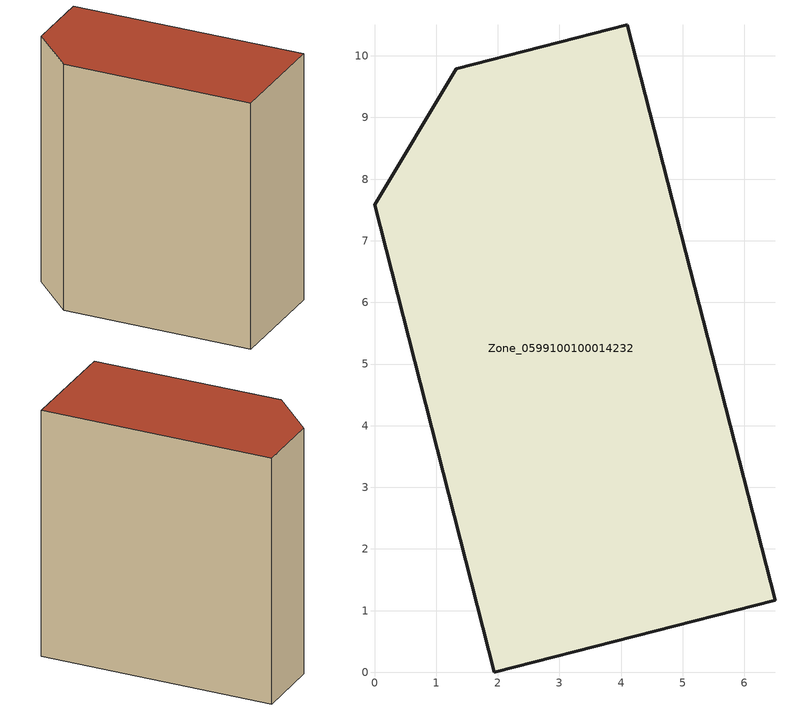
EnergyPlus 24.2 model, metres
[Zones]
Zone_0599100100014232
 floor ground (C_G): 4.1,10.51 6.5,1.17 1.94,0 0,7.58 1.33,9.79 z3.47
 wall outside (C_F): 1.94,0 6.5,1.17 4.1,10.51 1.33,9.79 0,7.58 1.94,0 z3.47:13.81
 roof outside (C_R): 6.5,1.17 4.1,10.51 1.33,9.79 0,7.58 1.94,0 z13.81
[BUILDING]
Pand.0599100100014232: North Axis=0; Terrain=City; Loads Convergence Tolerance Value=0.04; Temperature Convergence Tolerance Value=0.4; Solar Distribution=FullExterior; Maximum Number of Warmup Days=25; Minimum Number of Warmup Days=1
[Site:Location]
Rotterdam.The.Hague.AP_ZH_NLD Design_Conditions: Latitude=51.96; Longitude=4.45; Time Zone=1; Elevation=-4.5
[SITE:GROUNDTEMPERATURE:BUILDINGSURFACE]
18, 18, 18, 18, 18, 18, 18, 18, 18, 18, 18, 18
[MATERIAL] Thermal Absorptance=0.9; Solar Absorptance=0.7; Visible Absorptance=0.7
Name | Roughness | Thickness | Conductivity | Density | Specific Heat
G.TC.2015-2018 | MediumSmooth | 0.15 | 0.0428571 | 540 | 1210
F.TC.2015-2018 | Rough | 0.3 | 0.0666667 | 1920 | 840
R.TC.2015-2018 | MediumRough | 0.2 | 0.0333333 | 1500 | 1000
[CONSTRUCTION]
C_G: G.TC.2015-2018
C_F: F.TC.2015-2018
C_R: R.TC.2015-2018
[ZONE]
Zone_0599100100014232: Type=1; Multiplier=1; Ceiling Height=Autocalculate; Volume=Autocalculate; Floor Area=autocalculate; Part of Total Floor Area=Yes
[ZONEINFILTRATION:DESIGNFLOWRATE]
Infil_Zone_0599100100014232: Zone or ZoneList or Space or SpaceList=Zone_0599100100014232; Schedule=AlwaysOn; Design Flow Rate Calculation Method=Flow/Area; Flow Rate per Floor Area=0.0015; Constant Term Coefficient=1; Temperature Term Coefficient=0; Velocity Term Coefficient=0; Velocity Squared Term Coefficient=0
[HVACTEMPLATE:ZONE:IDEALLOADSAIRSYSTEM]
Zone_0599100100014232: Maximum Heating Supply Air Temperature=50; Minimum Cooling Supply Air Temperature=13; Maximum Heating Supply Air Humidity Ratio=0.0156; Minimum Cooling Supply Air Humidity Ratio=0.0077; Heating Limit=NoLimit; Cooling Limit=NoLimit; Dehumidification Control Type=ConstantSensibleHeatRatio; Cooling Sensible Heat Ratio=0.7; Dehumidification Setpoint=60; Humidification Control Type=None; Humidification Setpoint=30; Outdoor Air Method=None; Outdoor Air Flow Rate per Person=0.00944; Outdoor Air Flow Rate per Zone Floor Area=0; Outdoor Air Flow Rate per Zone=0; Demand Controlled Ventilation Type=None; Outdoor Air Economizer Type=NoEconomizer; Heat Recovery Type=None; Sensible Heat Recovery Effectiveness=0.7; Latent Heat Recovery Effectiveness=0.65
[ZONECONTROL:THERMOSTAT]
ThermostatControl_Zone_0599100100014232: Zone or ZoneList=Zone_0599100100014232; Control Type Schedule=DualSetpointControlType; Control 1=Thermostat_Zone_0599100100014232; Temperature Difference Between Cutout And Setpoint=0
[THERMOSTATSETPOINT:DUALSETPOINT]
Thermostat_Zone_0599100100014232: Heating Setpoint Temperature Schedule=HeatingSetpoint_Zone_0599100100014232; Cooling Setpoint Temperature Schedule=CoolingSetpoint_Zone_0599100100014232
[SCHEDULE:COMPACT]
HeatingSetpoint_Zone_0599100100014232: Through: 12/31, For: AllDays, Until: 24:00, 21
CoolingSetpoint_Zone_0599100100014232: Through: 12/31, For: AllDays, Until: 24:00, 24
DualSetpointControlType: Through: 12/31, For: AllDays, Until: 24:00, 4
AlwaysOn: Through: 12/31, For: AllDays, Until: 24:00, 1
